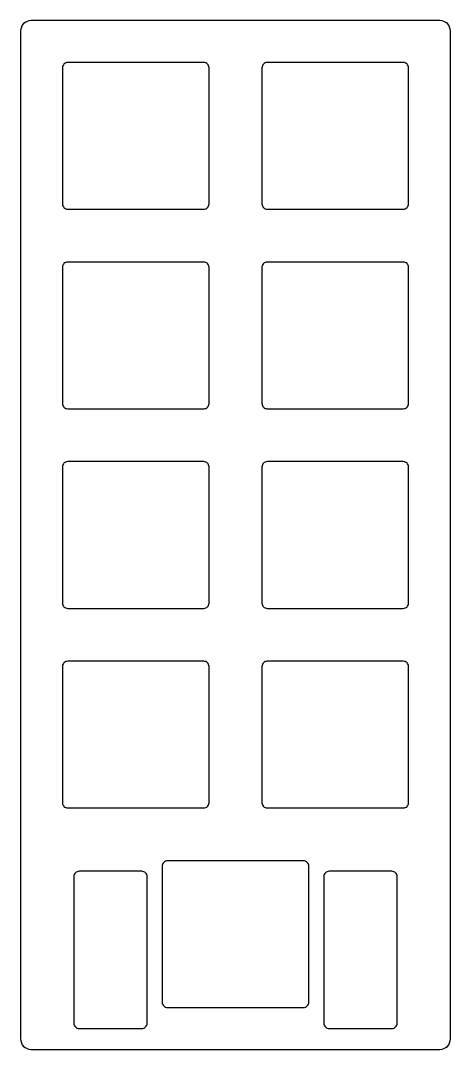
# Model space of a CAD drawing. Header units: millimetres. Extents: x -11 to 30.1, y -87.2 to 11.
import ezdxf

# ---------------------------------------------------------------- set-up
doc = ezdxf.new("R2010")
doc.units = ezdxf.units.MM

msp = doc.modelspace()

# ---------------------------------------------------------------- linework, layer by layer
at = {"linetype": 'CONTINUOUS'}
for points in [[(-7, -6.5, 0.414214), (-6.5, -7), (6.5, -7, 0.414214), (7, -6.5), (7, 6.5, 0.414214), (6.5, 7), (-6.5, 7, 0.414214), (-7, 6.5)], [(12.05, -6.5, 0.414214), (12.55, -7), (25.55, -7, 0.414214), (26.05, -6.5), (26.05, 6.5, 0.414214), (25.55, 7), (12.55, 7, 0.414214), (12.05, 6.5)], [(-7, -25.55, 0.414214), (-6.5, -26.05), (6.5, -26.05, 0.414214), (7, -25.55), (7, -12.55, 0.414214), (6.5, -12.05), (-6.5, -12.05, 0.414214), (-7, -12.55)], [(12.05, -25.55, 0.414214), (12.55, -26.05), (25.55, -26.05, 0.414214), (26.05, -25.55), (26.05, -12.55, 0.414214), (25.55, -12.05), (12.55, -12.05, 0.414214), (12.05, -12.55)], [(-7, -44.6, 0.414214), (-6.5, -45.1), (6.5, -45.1, 0.414214), (7, -44.6), (7, -31.6, 0.414214), (6.5, -31.1), (-6.5, -31.1, 0.414214), (-7, -31.6)], [(12.05, -44.6, 0.414214), (12.55, -45.1), (25.55, -45.1, 0.414214), (26.05, -44.6), (26.05, -31.6, 0.414214), (25.55, -31.1), (12.55, -31.1, 0.414214), (12.05, -31.6)], [(-7, -63.65, 0.414214), (-6.5, -64.15), (6.5, -64.15, 0.414214), (7, -63.65), (7, -50.65, 0.414214), (6.5, -50.15), (-6.5, -50.15, 0.414214), (-7, -50.65)], [(12.05, -63.65, 0.414214), (12.55, -64.15), (25.55, -64.15, 0.414214), (26.05, -63.65), (26.05, -50.65, 0.414214), (25.55, -50.15), (12.55, -50.15, 0.414214), (12.05, -50.65)], [(2.525, -82.7, 0.414214), (3.025, -83.2), (16.025, -83.2, 0.414214), (16.525, -82.7), (16.525, -69.7, 0.414214), (16.025, -69.2), (3.025, -69.2, 0.414214), (2.525, -69.7)], [(-5.913, -84.7, 0.414214), (-5.413, -85.2), (0.587, -85.2, 0.414214), (1.087, -84.7), (1.087, -70.7, 0.414214), (0.587, -70.2), (-5.413, -70.2, 0.414214), (-5.913, -70.7)], [(17.963, -84.7, 0.414214), (18.463, -85.2), (24.463, -85.2, 0.414214), (24.963, -84.7), (24.963, -70.7, 0.414214), (24.463, -70.2), (18.463, -70.2, 0.414214), (17.963, -70.7)]]:
    msp.add_lwpolyline(points, format="xyb", close=True, dxfattribs=at)
at = {"layer": 'outline', "linetype": 'CONTINUOUS'}
msp.add_lwpolyline([(-10, 11, 0.414214), (-11, 10), (-11, -8.05), (-11, -11), (-11, -27.1), (-11, -30.05), (-11, -46.15), (-11, -49.1), (-11, -65.2), (-11, -68.15), (-11, -86.2, 0.414214), (-10, -87.2), (29.05, -87.2, 0.414214), (30.05, -86.2), (30.05, -68.15), (30.05, -65.2), (30.05, -49.1), (30.05, -46.15), (30.05, -30.05), (30.05, -27.1), (30.05, -11), (30.05, -8.05), (30.05, 10, 0.414214), (29.05, 11), (11, 11), (8.05, 11)], format="xyb", close=True, dxfattribs=at)

doc.saveas('drawing.dxf')
